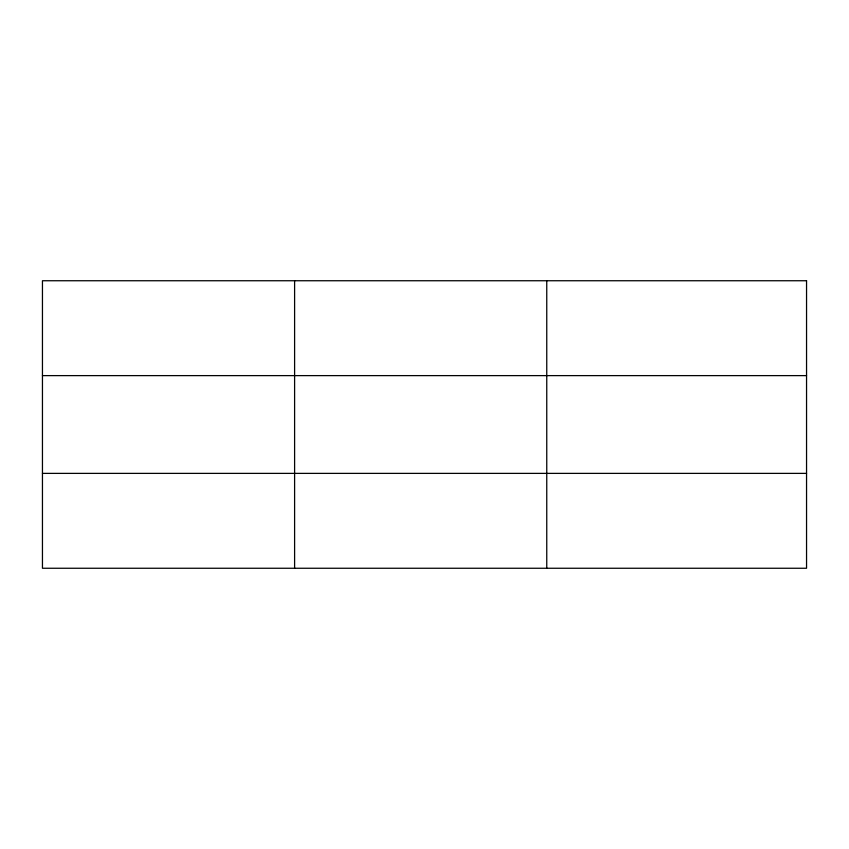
<?xml version="1.0" encoding="UTF-8"?>
<svg xmlns="http://www.w3.org/2000/svg" width="849" height="849" viewBox="0 0 849 849"><rect width="100%" height="100%" fill="white"/><g stroke="black" fill="none" stroke-linecap="round" stroke-linejoin="round"><path stroke-width="1.27" d="M294.603 568.257L294.603 280.743M546.756 568.257L546.756 280.743M42.45 375.619L806.55 375.619M42.45 473.381L806.55 473.381M806.55 280.743L806.55 568.257L42.45 568.257L42.45 280.743L806.55 280.743"/></g></svg>
